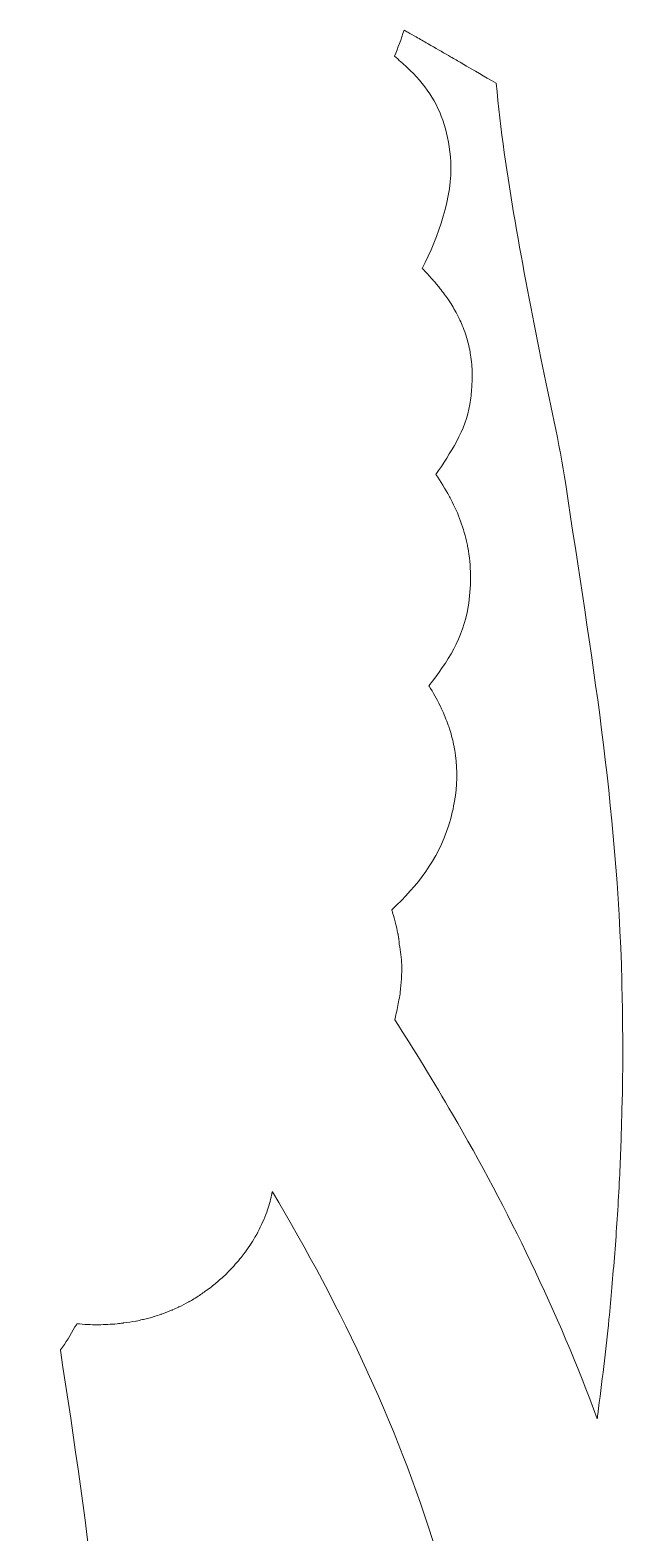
# Model space of a CAD drawing. Header units: millimetres. Extents: x -416 to 1516, y -417 to 43.
# Drawn here: x 1069.78 to 1076.93, y -180.12 to -161.98 of the extents above; entities that cross this region are included whole.
import ezdxf

# ---------------------------------------------------------------- set-up
doc = ezdxf.new("R2010")
doc.units = ezdxf.units.MM
doc.header["$MEASUREMENT"] = 0
doc.layers.add('Layer 2', color=7, linetype='Continuous')

msp = doc.modelspace()

# ---------------------------------------------------------------- linework, layer by layer
at = {"layer": 'Layer 2', "lineweight": 0}
for points, knots in [([(1074.901400149026, -170.6732225895812), (1074.901400149026, -170.6732225895812), (1074.901400149026, -170.6729642074198), (1074.901400149026, -170.6729642074198), (1074.899160836961, -170.6595068031805), (1074.895715741476, -170.6462216537155), (1074.893131919862, -170.6328073131698), (1074.892959665088, -170.6318599119114), (1074.892615155539, -170.6309555743465), (1074.892442900765, -170.6300081730881), (1074.879265410534, -170.5627857474321), (1074.862298315269, -170.4960154905586), (1074.841455487583, -170.4297619980079), (1074.841283232809, -170.4294820839997), (1074.841283232809, -170.4291806381448), (1074.841197105422, -170.4289007241366), (1074.835512697871, -170.4109001002262), (1074.829569908159, -170.3928994763158), (1074.823282608898, -170.3749634479457), (1074.823196481511, -170.3747050657843), (1074.823024226737, -170.3744251517761), (1074.82293809935, -170.3741667696147), (1074.799769832211, -170.3076333630558), (1074.772553577878, -170.2416382526665), (1074.741633845898, -170.1760953110596), (1074.741461591124, -170.1756862059707), (1074.741289336349, -170.1752555690351), (1074.741117081575, -170.1748464639462), (1074.735002037089, -170.1619273558765), (1074.729748266474, -170.1489005885729), (1074.723374839826, -170.1360245441968), (1074.723202585052, -170.1357015664951), (1074.72294420289, -170.1353785887933), (1074.722858075503, -170.1350556110916), (1074.683756241746, -170.0566581569554), (1074.640778675567, -169.9787344034484), (1074.590824791031, -169.9017365193531), (1074.590135771934, -169.9005737996268), (1074.589619007611, -169.8993680162069), (1074.588843861127, -169.8982052964807), (1074.818890112155, -169.6056736260894), (1074.999499242969, -169.3211733345481), (1075.062630617736, -168.9445167387764), (1075.062630617736, -168.9445167387764), (1075.062630617736, -168.944452143236), (1075.062630617736, -168.944452143236), (1075.082956681099, -168.8232924413892), (1075.090535891167, -168.7068051502941), (1075.091224910264, -168.5926432986517), (1075.091224910264, -168.5836429866964), (1075.091741674587, -168.5744273562734), (1075.091655547199, -168.565448576165), (1075.090708145941, -168.4495641767799), (1075.07933933084, -168.3368449588719), (1075.058841012702, -168.2266664988842), (1075.058754885315, -168.2265373078035), (1075.058754885315, -168.2264081167228), (1075.058754885315, -168.2262789256421), (1075.056257191088, -168.2129722443304), (1075.053673369474, -168.199622499325), (1075.050917293086, -168.1864019454004), (1075.050831165699, -168.1861220313922), (1075.050745038312, -168.1858636492308), (1075.050658910925, -168.1855837352226), (1075.011815459329, -168.0000007478016), (1074.945669626012, -167.8208988462621), (1074.853685576556, -167.6454573586758), (1074.853599449169, -167.6452851039015), (1074.853513321782, -167.6450697854337), (1074.853427194394, -167.6448975306594), (1074.847139895134, -167.6329688875418), (1074.840766468486, -167.6209756488837), (1074.834306914451, -167.6090900694596), (1074.834134659677, -167.6087886236047), (1074.833962404903, -167.6085087095965), (1074.833790150128, -167.6082072637415), (1074.785989450271, -167.5207879658033), (1074.734313017992, -167.4338639003411), (1074.674023847, -167.3474996628952), (1074.847828914231, -167.0884500142512), (1075.031797013143, -166.8115719964711), (1075.083559572809, -166.5012980843308), (1075.095359024846, -166.4306520950364), (1075.102421470591, -166.3627191184366), (1075.106297203012, -166.2964440940391), (1075.110689699755, -166.2351644580952), (1075.110775827143, -166.1760595386764), (1075.109397788948, -166.1177728294353), (1075.109311661561, -166.1172991288061), (1075.109397788948, -166.1168038963301), (1075.109397788948, -166.1163301957009), (1075.108881024626, -166.0939370750467), (1075.110086808045, -166.0706396168277), (1075.108708769851, -166.0486340694157), (1075.108708769851, -166.0483972191011), (1075.108622642464, -166.0482034324801), (1075.108622642464, -166.0479665821654), (1075.10603882085, -166.0075082420605), (1075.099837648977, -165.9686647904643), (1075.094411623588, -165.9294983611664), (1075.094411623588, -165.9291969153115), (1075.0943254962, -165.9288739376097), (1075.0943254962, -165.9285724917547), (1075.09044976378, -165.9003442406225), (1075.08743530523, -165.8717068844013), (1075.082095407228, -165.844081524979), (1075.082009279841, -165.8437154835837), (1075.081923152454, -165.843392505882), (1075.081837025066, -165.8430264644866), (1075.074688451934, -165.8064223249559), (1075.064956057189, -165.77072252299), (1075.05530978983, -165.7351088484112), (1075.055137535056, -165.7345059567013), (1075.055051407669, -165.7339030649914), (1075.054879152894, -165.7333001732814), (1075.047299942827, -165.7055456227784), (1075.039720732759, -165.6777049448882), (1075.03067735711, -165.6505102224015), (1075.030591229723, -165.6502087765466), (1075.030418974949, -165.6499503943852), (1075.030332847562, -165.6496489485302), (1075.018705650299, -165.614875015976), (1075.005442032681, -165.5805317203574), (1074.991317141192, -165.5466190616744), (1074.991317141192, -165.5466190616744), (1074.990800376869, -165.5451979597868), (1074.990800376869, -165.5451979597868), (1074.979603816542, -165.5184338742358), (1074.967718237117, -165.4918205116122), (1074.955057511209, -165.4655516585372), (1074.954971383822, -165.4654224674565), (1074.954971383822, -165.4652932763758), (1074.954885256435, -165.4651640852951), (1074.938693307654, -165.4315313406203), (1074.921726212389, -165.3980062551795), (1074.903036569382, -165.3650625296018), (1074.903036569382, -165.3650625296018), (1074.902778187221, -165.364545765279), (1074.902778187221, -165.364545765279), (1074.888222658795, -165.3388798039139), (1074.872289092176, -165.313493756557), (1074.85626939817, -165.2881723047404), (1074.856097143395, -165.2879785181193), (1074.856011016008, -165.2877847314983), (1074.855924888621, -165.2875909448772), (1074.835168188323, -165.2548625377674), (1074.814497615411, -165.22198340773), (1074.791329348273, -165.1897502330961), (1074.791329348273, -165.1896856375558), (1074.791329348273, -165.1896210420154), (1074.791243220885, -165.1895564464751), (1074.774189998234, -165.1658068194737), (1074.755155845678, -165.142380170174), (1074.736810712219, -165.1188673934871), (1074.736724584832, -165.1188027979468), (1074.736724584832, -165.1187382024064), (1074.736638457444, -165.1186736068661), (1074.710714113918, -165.0853423080463), (1074.685392662101, -165.0517956907587), (1074.656798369574, -165.018851965181), (1074.656798369574, -165.0188089014874), (1074.656798369574, -165.0187443059471), (1074.656712242187, -165.0187012422535), (1074.643276369794, -165.0031983125699), (1074.627859567498, -164.9878676376605), (1074.613906930782, -164.9724077716704), (1074.57945597593, -164.9344471257923), (1074.546296931884, -164.8963788206803), (1074.508573136321, -164.8586765569636), (1074.704599069432, -164.4756250026974), (1074.876939971081, -163.9900172622047), (1074.85265204791, -163.5743018963689), (1074.85265204791, -163.5743018963689), (1074.85265204791, -163.5742803645221), (1074.85265204791, -163.5742803645221), (1074.842661271003, -163.4040280520105), (1074.815100507121, -163.2560827327657), (1074.773156469588, -163.1207550757358), (1074.689182267135, -162.8498629113612), (1074.542076689915, -162.6348243575413), (1074.323313126602, -162.4292598163058), (1074.276459828002, -162.3852271896349), (1074.226419816079, -162.3415390725126), (1074.173106963445, -162.2977217643096), (1074.217634822591, -162.1977709315438), (1074.254238962122, -162.0870972390801), (1074.28912055391, -161.9813112758362), (1074.303676082336, -161.9894503139201), (1074.320557050213, -161.9991827086659), (1074.335887725123, -162.0078385110726), (1074.368443877458, -162.0262051763783), (1074.401258411955, -162.0447656283051), (1074.436398385905, -162.0648117776599), (1074.481615264149, -162.0906715256461), (1074.528296307974, -162.1174140793503), (1074.575321861347, -162.1444796107563), (1074.577302791252, -162.145599266789), (1074.579283721156, -162.1467404546685), (1074.58126465106, -162.1478601107012), (1074.665583363061, -162.19645748889), (1074.748696291643, -162.2445596346028), (1074.826297067448, -162.2896042580725), (1074.834134659677, -162.2941474777436), (1074.842402888841, -162.2989921432698), (1074.850068226296, -162.3034492355538), (1074.896232505798, -162.3302348529516), (1074.941191001881, -162.356374514946), (1074.979259306993, -162.3786169126726), (1075.164519316712, -162.4865345287481), (1075.237210831451, -162.5286508210553), (1075.40205865042, -162.6239723067628), (1075.452443171892, -163.1811734378084), (1075.533230661021, -163.7369104032727), (1075.628315296414, -164.2901281426635), (1075.723399931807, -164.8433674139011), (1075.832781713464, -165.3940659272182), (1075.940613202152, -165.9412762813566), (1076.042588028515, -166.4589880054025), (1076.16463053608, -166.9635222392174), (1076.240164254594, -167.4687024284357), (1076.552720542494, -169.5571193115941), (1076.85606119997, -171.279473267598), (1076.917642281769, -173.463900655561), (1076.91850355564, -173.4940883047505), (1076.918331300866, -173.5236515303833), (1076.918589683027, -173.5534516063307), (1076.927977568225, -173.9313785810626), (1076.93021688029, -174.3043532310345), (1076.926082765708, -174.6745502727714), (1076.924360217965, -174.8154762099649), (1076.919967721221, -174.9553901503596), (1076.916091988801, -175.0954548136818), (1076.909546307379, -175.3637846882892), (1076.899986167407, -175.6312317571785), (1076.886550295015, -175.8975807018819), (1076.879057212334, -176.0441264510857), (1076.870616728395, -176.1905645410556), (1076.861142715811, -176.3368088444044), (1076.843228219288, -176.6117059322806), (1076.821093480795, -176.8866030201567), (1076.796116538527, -177.1617154265007), (1076.785178360361, -177.2888609817532), (1076.77441243697, -177.4159634733122), (1076.761579456287, -177.5434320062664), (1076.722736004691, -177.9252777771128), (1076.677777508608, -178.3085015861533), (1076.626187203717, -178.6953212136065), (1076.6242924012, -178.7110394617579), (1076.622397598683, -178.7267577099094), (1076.620416668779, -178.7425405536012), (1076.620244414005, -178.7435740822467), (1076.62007215923, -178.7446076108923), (1076.619899904456, -178.7456196076911), (1076.385375029298, -178.1054778028381), (1076.115624052803, -177.4733673768351), (1075.81969035062, -176.8548650779989), (1075.527373998696, -176.2439850529237), (1075.209391685408, -175.64634711362), (1074.873925512532, -175.0677217950255), (1074.648874649958, -174.679545661225), (1074.415986195155, -174.2998746069037), (1074.17775784235, -173.9303881161106), (1074.17775784235, -173.9303881161106), (1074.17775784235, -173.9303019887235), (1074.17775784235, -173.9303019887235), (1074.177930097124, -173.9298498199411), (1074.177930097124, -173.9293976511586), (1074.178016224511, -173.9289454823762), (1074.178274606672, -173.9277612308031), (1074.178619116221, -173.9265554473833), (1074.178791370995, -173.9253496639635), (1074.178963625769, -173.9246391130196), (1074.179135880544, -173.923907030229), (1074.179308135318, -173.9231964792852), (1074.18404514161, -173.9068322757302), (1074.185509307192, -173.8899728396993), (1074.189643421774, -173.8735225087572), (1074.205835370554, -173.8122213409666), (1074.217893204753, -173.7504464725467), (1074.228400745983, -173.6883270945783), (1074.230812312823, -173.6732332699835), (1074.235635446502, -173.6584624230905), (1074.23778863118, -173.6433255348022), (1074.237960885954, -173.6421843469227), (1074.238305395503, -173.6411077545836), (1074.238477650277, -173.6399665667041), (1074.238908287213, -173.637296617703), (1074.239769561084, -173.6346912642423), (1074.24020019802, -173.6320213152412), (1074.24020019802, -173.6320213152412), (1074.24020019802, -173.6318921241605), (1074.24020019802, -173.6318921241605), (1074.240889217117, -173.6265952898519), (1074.241492108827, -173.6212984555434), (1074.242095000537, -173.6160016212348), (1074.242525637472, -173.6129440989916), (1074.242181127924, -173.6098435130549), (1074.242611764859, -173.6067859908118), (1074.242784019634, -173.6053864207709), (1074.242611764859, -173.60398685073), (1074.242784019634, -173.6025872806891), (1074.242956274408, -173.6013814972693), (1074.242784019634, -173.6001541820027), (1074.242956274408, -173.5989483985828), (1074.256650528962, -173.488985257063), (1074.264574248578, -173.3783546282929), (1074.260956898318, -173.266819661958), (1074.25820082193, -173.1846971983283), (1074.244420439989, -173.1021010340694), (1074.232190351017, -173.0195909971977), (1074.229175892467, -172.9946355867764), (1074.228917510306, -172.9697663037423), (1074.224438886175, -172.9447462977807), (1074.2242666314, -172.9433682595865), (1074.2242666314, -172.9420117532392), (1074.224094376626, -172.9406337150452), (1074.223577612304, -172.9375977246488), (1074.223577612304, -172.9345617342524), (1074.223060847981, -172.931525743856), (1074.222027319335, -172.9255183586036), (1074.220821535915, -172.9194894415044), (1074.21978800727, -172.9134605244052), (1074.21978800727, -172.9131806103971), (1074.21978800727, -172.9129222282357), (1074.219701879883, -172.9126423142275), (1074.219098988173, -172.9089388365808), (1074.218409969076, -172.9052784226278), (1074.217720949979, -172.9015749449811), (1074.217634822591, -172.9012519672794), (1074.217548695204, -172.9009505214244), (1074.217548695204, -172.9006275437227), (1074.217548695204, -172.9006275437227), (1074.217548695204, -172.9006060118759), (1074.217548695204, -172.9006060118759), (1074.217548695204, -172.9005198844888), (1074.217462567817, -172.9004337571016), (1074.217462567817, -172.9003476297145), (1074.216859676107, -172.8974838940924), (1074.215912274849, -172.8946201584703), (1074.215309383139, -172.8917564228481), (1074.215223255752, -172.8915626362271), (1074.215137128365, -172.8913688496061), (1074.215137128365, -172.891175062985), (1074.21496487359, -172.8909382126704), (1074.21496487359, -172.8907013623558), (1074.21496487359, -172.8904645120412), (1074.21496487359, -172.8903568528073), (1074.214878746203, -172.8902276617266), (1074.214878746203, -172.8901200024927), (1074.214620364042, -172.8891295375406), (1074.214275854493, -172.8881390725886), (1074.214103599719, -172.8871486076366), (1074.197308759228, -172.8043371249099), (1074.176724313704, -172.7215902377236), (1074.150972224952, -172.6389940734647), (1074.149852568919, -172.6353767232052), (1074.149421931984, -172.6317593729457), (1074.148216148564, -172.6281420226862), (1074.146149091272, -172.6214671501835), (1074.144771053078, -172.6147922776809), (1074.143134632723, -172.6081174051782), (1074.142531741013, -172.6058350294192), (1074.142101104077, -172.6035957173538), (1074.14141208498, -172.6013133415948), (1074.45965278043, -172.298123407046), (1074.689612904071, -172.0127187779399), (1074.829742162933, -171.5783568327902), (1074.829742162933, -171.5783568327902), (1074.829742162933, -171.578184578016), (1074.829742162933, -171.578184578016), (1074.862987334366, -171.4750470319263), (1074.884691435923, -171.3733521195711), (1074.901227894252, -171.2722600989258), (1074.901227894252, -171.2722600989258), (1074.901227894252, -171.2720447804579), (1074.901227894252, -171.2720447804579), (1074.903811715866, -171.2561112138387), (1074.906223282706, -171.2401776472194), (1074.908462594771, -171.2242871442937), (1074.908462594771, -171.2239426347452), (1074.908462594771, -171.2236411888902), (1074.908548722158, -171.2232966793417), (1074.934042428749, -171.0365079085008), (1074.932061498845, -170.8530565739112), (1074.901400149026, -170.6732225895812)], [0, 0, 0, 0, 1, 1, 1, 2, 2, 2, 3, 3, 3, 4, 4, 4, 5, 5, 5, 6, 6, 6, 7, 7, 7, 8, 8, 8, 9, 9, 9, 10, 10, 10, 11, 11, 11, 12, 12, 12, 13, 13, 13, 14, 14, 14, 15, 15, 15, 16, 16, 16, 17, 17, 17, 18, 18, 18, 19, 19, 19, 20, 20, 20, 21, 21, 21, 22, 22, 22, 23, 23, 23, 24, 24, 24, 25, 25, 25, 26, 26, 26, 27, 27, 27, 28, 28, 28, 29, 29, 29, 30, 30, 30, 31, 31, 31, 32, 32, 32, 33, 33, 33, 34, 34, 34, 35, 35, 35, 36, 36, 36, 37, 37, 37, 38, 38, 38, 39, 39, 39, 40, 40, 40, 41, 41, 41, 42, 42, 42, 43, 43, 43, 44, 44, 44, 45, 45, 45, 46, 46, 46, 47, 47, 47, 48, 48, 48, 49, 49, 49, 50, 50, 50, 51, 51, 51, 52, 52, 52, 53, 53, 53, 54, 54, 54, 55, 55, 55, 56, 56, 56, 57, 57, 57, 58, 58, 58, 59, 59, 59, 60, 60, 60, 61, 61, 61, 62, 62, 62, 63, 63, 63, 64, 64, 64, 65, 65, 65, 66, 66, 66, 67, 67, 67, 68, 68, 68, 69, 69, 69, 70, 70, 70, 71, 71, 71, 72, 72, 72, 73, 73, 73, 74, 74, 74, 75, 75, 75, 76, 76, 76, 77, 77, 77, 78, 78, 78, 79, 79, 79, 80, 80, 80, 81, 81, 81, 82, 82, 82, 83, 83, 83, 84, 84, 84, 85, 85, 85, 86, 86, 86, 87, 87, 87, 88, 88, 88, 89, 89, 89, 90, 90, 90, 91, 91, 91, 92, 92, 92, 93, 93, 93, 94, 94, 94, 95, 95, 95, 96, 96, 96, 97, 97, 97, 98, 98, 98, 99, 99, 99, 100, 100, 100, 101, 101, 101, 102, 102, 102, 103, 103, 103, 104, 104, 104, 105, 105, 105, 106, 106, 106, 107, 107, 107, 108, 108, 108, 109, 109, 109, 110, 110, 110, 111, 111, 111, 112, 112, 112, 113, 113, 113, 114, 114, 114, 115, 115, 115, 116, 116, 116, 117, 117, 117, 118, 118, 118, 119, 119, 119, 120, 120, 120, 121, 121, 121, 122, 122, 122, 123, 123, 123, 124, 124, 124, 125, 125, 125, 126, 126, 126, 127, 127, 127, 128, 128, 128, 128]), ([(1070.142259118315, -177.9196149014089), (1070.143206519574, -177.9182583950616), (1070.143981666058, -177.9166219747061), (1070.145015194703, -177.9152654683588), (1070.206596276502, -177.8278892341141), (1070.264646135429, -177.7352161655609), (1070.318906389321, -177.6372247308523), (1070.322351484807, -177.6314757277613), (1070.325882707679, -177.6256836609767), (1070.329586185326, -177.6201499763536), (1070.333634172521, -177.6137980815526), (1070.33785441449, -177.6077691644534), (1070.341644019524, -177.6008789734829), (1070.341902401686, -177.6003406773134), (1070.342246911234, -177.5999100403777), (1070.342505293395, -177.5993717442082), (1070.427426897107, -177.607316995671), (1070.511487226947, -177.6113003873258), (1070.594686282916, -177.6113219191726), (1070.59485853769, -177.6113219191726), (1070.595030792464, -177.6113003873258), (1070.595203047238, -177.6113003873258), (1070.595375302013, -177.6113003873258), (1070.595547556787, -177.6113219191726), (1070.595633684174, -177.6113219191726), (1070.595719811561, -177.6113219191726), (1070.595719811561, -177.6113219191726), (1070.595805938948, -177.6113219191726), (1070.598475887949, -177.6113219191726), (1070.600973582176, -177.6109343459305), (1070.603643531177, -177.6109343459305), (1070.67891886753, -177.6106759637691), (1070.753332930011, -177.6068863587354), (1070.826885718621, -177.6000607633052), (1070.827488610331, -177.5999961677649), (1070.828091502041, -177.6000392314584), (1070.828694393751, -177.5999746359181), (1070.828694393751, -177.5999746359181), (1070.829211158074, -177.5999100403777), (1070.829211158074, -177.5999100403777), (1070.851690406115, -177.597799919393), (1070.873566762447, -177.593838059585), (1070.895873755714, -177.5911250468903), (1070.897079539134, -177.5909743239629), (1070.898285322553, -177.5908020691886), (1070.899491105973, -177.5906513462611), (1070.9019888002, -177.5903499004062), (1070.90440036704, -177.5898331360834), (1070.906811933879, -177.5895316902284), (1070.956076799318, -177.5832874546614), (1071.005083282596, -177.5766341140055), (1071.05331461939, -177.5673323561953), (1071.054434275422, -177.5671170377275), (1071.055467804068, -177.5670524421871), (1071.0565874601, -177.5668371237193), (1071.056931969649, -177.566772528179), (1071.057190351811, -177.5666864007918), (1071.057534861359, -177.5666218052515), (1071.083286950111, -177.5616048849511), (1071.108608401928, -177.5551237990695), (1071.134102108519, -177.549224073051), (1071.135049509777, -177.5489872227364), (1071.136083038423, -177.5487934361153), (1071.137030439681, -177.5485565858007), (1071.139355879134, -177.5480182896311), (1071.141595191199, -177.5472862068405), (1071.144006758039, -177.5467263788242), (1071.187414961153, -177.5364772197555), (1071.230478654719, -177.5255605734367), (1071.273025583961, -177.5127491246009), (1071.274834259091, -177.5122108284313), (1071.276729061608, -177.511844787036), (1071.278537736738, -177.5112849590197), (1071.279140628448, -177.5111127042454), (1071.279743520158, -177.5108758539308), (1071.280346411867, -177.5107035991565), (1071.305926245846, -177.5028875387744), (1071.331161570275, -177.4942317363677), (1071.356396894704, -177.4854682747271), (1071.357258168576, -177.4851668288721), (1071.358205569834, -177.4848869148639), (1071.359066843705, -177.484585469009), (1071.361306155771, -177.4838103225248), (1071.363373213062, -177.4828413894196), (1071.365612525127, -177.4820662429354), (1071.406006269692, -177.4678336922119), (1071.445969377321, -177.4523738262219), (1071.485415720627, -177.435708176812), (1071.488257924402, -177.4345023933922), (1071.491186255565, -177.4335765239805), (1071.49402845934, -177.4323707405607), (1071.494889733211, -177.4320046991654), (1071.495751007083, -177.4315955940765), (1071.496612280954, -177.4312295526812), (1071.520383439802, -177.4210234573061), (1071.54415459865, -177.4107097026971), (1071.56758124795, -177.3995992697572), (1071.568011884886, -177.3993839512894), (1071.568442521821, -177.3992116965151), (1071.568873158757, -177.3989963780473), (1071.569045413532, -177.398931782507), (1071.569131540919, -177.3988887188134), (1071.569303795693, -177.398824123273), (1071.56938992308, -177.3987810595795), (1071.569476050467, -177.3987595277327), (1071.569476050467, -177.3987164640391), (1071.569562177854, -177.3986949321923), (1071.569648305241, -177.3986734003456), (1071.569648305241, -177.3986518684988), (1071.571629235145, -177.3977259990871), (1071.573437910275, -177.3965632793608), (1071.575418840179, -177.3956374099492), (1071.614520673937, -177.3769047032481), (1071.652761233823, -177.3562771940302), (1071.690829538935, -177.3350467931024), (1071.695222035679, -177.3325706307223), (1071.699786787197, -177.330525105278), (1071.70417928394, -177.3280274110512), (1071.705471194747, -177.3272953282605), (1071.706763105554, -177.3265417136231), (1071.708055016361, -177.3258096308325), (1071.728122697563, -177.3143546883441), (1071.748448760926, -177.3035457012591), (1071.768171932579, -177.2913802078268), (1071.768860951676, -177.2909711027379), (1071.769549970773, -177.2906481250362), (1071.770152862483, -177.2902390199473), (1071.771961537613, -177.2890978320678), (1071.773684085355, -177.2876982620269), (1071.775492760485, -177.2865570741475), (1071.814939103791, -177.2620968962022), (1071.853007408903, -177.2349452374091), (1071.891075714015, -177.2076428556884), (1071.898827178857, -177.2020230436781), (1071.907009280634, -177.197178378152), (1071.914760745476, -177.1914724387546), (1071.917258439703, -177.1896852954716), (1071.919670006543, -177.187962747729), (1071.922167700769, -177.1862186681396), (1071.933967152806, -177.1774336746522), (1071.946197241779, -177.1697252735039), (1071.957910566429, -177.1606818978551), (1071.958513458139, -177.1601866653791), (1071.959202477236, -177.1597560284435), (1071.959891496333, -177.1592392641207), (1071.961700171463, -177.1577966303863), (1071.963422719205, -177.15603101895), (1071.965317521722, -177.1545668533688), (1072.004074845931, -177.1241638857115), (1072.041281877172, -177.0903804181093), (1072.078488908413, -177.0568122689749), (1072.099331736099, -177.0382302852013), (1072.121380347204, -177.0219306771867), (1072.141706410567, -177.0022290373804), (1072.141706410567, -177.0022290373804), (1072.141706410567, -177.0022075055336), (1072.141706410567, -177.0022075055336), (1072.14851047415, -176.9955972285713), (1072.153161353056, -176.9886639739073), (1072.159793161865, -176.9820321650982), (1072.163496639511, -176.9784148148387), (1072.166080461125, -176.9746252098049), (1072.169697811385, -176.9709863276986), (1072.170817467417, -176.9698236079723), (1072.171678741289, -176.9685962927057), (1072.172884524708, -176.9674335729794), (1072.228953453731, -176.9107832840938), (1072.280716013397, -176.8534870398048), (1072.327138675061, -176.795372585338), (1072.327397057222, -176.7950280757894), (1072.327827694158, -176.7946835662409), (1072.328086076319, -176.7943390566924), (1072.328602840642, -176.7936715694421), (1072.329291859739, -176.7930040821919), (1072.329808624062, -176.7923365949416), (1072.330928280094, -176.7909585567475), (1072.332392445676, -176.7896451140937), (1072.333512101708, -176.7882670758996), (1072.333512101708, -176.7882670758996), (1072.333512101708, -176.7882455440528), (1072.333512101708, -176.7882455440528), (1072.337560088904, -176.7831209645185), (1072.341091311776, -176.7778887257503), (1072.344967044197, -176.7726995506757), (1072.347292483649, -176.7696420284325), (1072.348842776618, -176.7663907195683), (1072.35116821607, -176.7633116654784), (1072.35237399949, -176.7617398406632), (1072.353235273361, -176.7600603566142), (1072.354441056781, -176.7584669999522), (1072.354957821104, -176.7577564490084), (1072.355302330653, -176.757002834371), (1072.355905222362, -176.7562922834272), (1072.40611748906, -176.6901249182636), (1072.450731475594, -176.6227517696802), (1072.490005564126, -176.5542804969108), (1072.490263946287, -176.5538498599752), (1072.490608455836, -176.5534192230395), (1072.490866837997, -176.5529885861039), (1072.491555857094, -176.551782802684), (1072.492503258353, -176.5506631466513), (1072.49319227745, -176.5494573632315), (1072.494484188257, -176.5471749874725), (1072.496378990774, -176.5450218027942), (1072.49767090158, -176.5427394270352), (1072.505508493809, -176.5291312998685), (1072.513518340813, -176.5154801090082), (1072.520839168719, -176.501721258914), (1072.520839168719, -176.5016566633736), (1072.520839168719, -176.5015920678333), (1072.520925296106, -176.5015274722929), (1072.521786569977, -176.4998264563971), (1072.5223033343, -176.4979962494206), (1072.523250735559, -176.4962952335247), (1072.523681372494, -176.4954124278066), (1072.523939754655, -176.4944434947014), (1072.524456518978, -176.4935606889833), (1072.524628773753, -176.493194647588), (1072.524801028527, -176.4927855424991), (1072.524973283301, -176.4924195011038), (1072.56614217435, -176.4136129418787), (1072.603176950816, -176.3336436629274), (1072.632115752892, -176.2511120942088), (1072.655628529579, -176.1840834551739), (1072.675437828619, -176.1157413734853), (1072.691974286949, -176.0458920625219), (1072.693610707304, -176.0391095307853), (1072.693524579917, -176.0314226614838), (1072.695074872885, -176.0246185979005), (1072.695591637208, -176.022379285835), (1072.696452911079, -176.0203122285439), (1072.696969675402, -176.0180729164785), (1072.697400312338, -176.0167810056715), (1072.697744821886, -176.0155106267113), (1072.698089331435, -176.0141756522108), (1072.698347713596, -176.0130990598716), (1072.698778350532, -176.0121085949196), (1072.699036732693, -176.0110320025805), (1072.699467369629, -176.0089864771361), (1072.700242516113, -176.0070916746192), (1072.700759280436, -176.0050892128684), (1074.370855444298, -178.8054350780538), (1075.619185793378, -182.1342370588296), (1075.101387941945, -185.1261087011481), (1075.063836401156, -185.343623417348), (1075.086574031359, -185.5307351658907), (1075.145140654608, -185.6929776313991), (1075.141006540026, -185.7068872044208), (1075.136700170669, -185.7207752455958), (1075.132566056087, -185.7346632867707), (1075.059874541348, -185.9780592828036), (1074.984685332382, -186.2207447278927), (1074.907084556577, -186.4609540106017), (1074.891926136442, -186.5074412678058), (1074.876423206758, -186.5534332925339), (1074.860920277075, -186.5994899128023), (1074.789779055304, -186.8166816513005), (1074.717087540566, -187.0323661605239), (1074.641984458987, -187.2436151093101), (1074.591858319677, -187.3838735592533), (1074.540009632624, -187.5198687035336), (1074.488160945571, -187.6559930388945), (1074.443719213811, -187.7754732566923), (1074.3996219916, -187.8956855572808), (1074.35397447642, -188.0110962560366), (1074.251052248798, -188.2690693123415), (1074.14563232695, -188.5193770311917), (1074.037370201326, -188.7566579827383), (1073.985952151208, -188.8692480095656), (1073.918600534472, -189.0254615579749), (1073.863823516256, -189.1326901549533), (1073.741781008691, -189.3713276128472), (1073.613451201866, -189.6018906281975), (1073.481676299555, -189.8288578251351), (1073.448689510284, -189.8857449643353), (1073.415358211464, -189.9422014665999), (1073.381596275708, -189.9983565230094), (1073.333451066302, -190.0786487796626), (1073.280827232765, -190.1544624121848), (1073.230787220842, -190.2329029300146), (1073.227686634905, -190.2377691273875), (1073.224413794194, -190.2424200062926), (1073.221313208257, -190.2472862036655), (1073.046043975445, -190.5245517946878), (1072.861042347887, -190.7924940960531), (1072.665188669551, -191.0511131077614), (1072.66312161226, -191.0538476523029), (1072.661140682356, -191.0567329197717), (1072.659073625064, -191.0594674643132), (1072.604210479462, -191.1322881701327), (1072.552706301957, -191.2079726115742), (1072.495948353838, -191.2791138333446), (1072.456071373596, -191.3290031223404), (1072.415677629032, -191.3785048380941), (1072.374853247531, -191.427683576146), (1072.27012234478, -191.5538601982933), (1072.157812231961, -191.6743739447367), (1072.047310794271, -191.7962441975274), (1071.988571916248, -191.8609904608033), (1071.934225534968, -191.9289234374031), (1071.873161217492, -191.9920978758639), (1071.772564429323, -192.0963120142927), (1071.667144507474, -192.1973825030912), (1071.56069105698, -192.2976778454055), (1071.376895212842, -192.4719350814188), (1071.187414961153, -192.642531903479), (1070.985790747879, -192.8057002383992), (1070.984498837072, -192.8068629581255), (1070.983120798878, -192.8080472096985), (1070.981742760683, -192.8091668657312), (1070.782702369023, -192.969988229352), (1070.610447594761, -193.0475028777702), (1070.400469024935, -193.1709664872228), (1070.375061445731, -193.1005142845494), (1070.372908261053, -193.0706496130617), (1070.338629560974, -193.0011017479532), (1070.336907013232, -192.9976781843147), (1070.336993140619, -192.9962355505803), (1070.335098338102, -192.992596668474), (1070.334409319005, -192.9913478213606), (1070.333634172521, -192.9902927608682), (1070.332859026037, -192.9891085092952), (1070.289278568148, -192.9042730329709), (1070.238118900192, -192.8260693654557), (1070.18325575459, -192.751095474958), (1070.18325575459, -192.7510524112644), (1070.183169627202, -192.7510308794176), (1070.183169627202, -192.7509878157241), (1070.183169627202, -192.7509878157241), (1070.183169627202, -192.7509662838773), (1070.183169627202, -192.7509662838773), (1070.181877716396, -192.7491791405943), (1070.180585805589, -192.7474996565452), (1070.179207767394, -192.7457986406494), (1070.178691003072, -192.7451742170927), (1070.178174238749, -192.7446359209231), (1070.1778297292, -192.7440114973664), (1070.177485219652, -192.743559328584), (1070.177140710103, -192.7431286916483), (1070.176796200555, -192.7426765228659), (1070.15681464674, -192.71500809975), (1070.136144073829, -192.6882009505054), (1070.11478448182, -192.6617813745029), (1070.11478448182, -192.6617813745029), (1070.114267717498, -192.6612000146397), (1070.114267717498, -192.6612000146397), (1070.11418159011, -192.6610277598655), (1070.114095462723, -192.6608555050912), (1070.113923207949, -192.6606832503169), (1070.113837080562, -192.6605971229298), (1070.113750953175, -192.6605109955427), (1070.113750953175, -192.6604248681556), (1070.113234188852, -192.659886571986), (1070.112889679303, -192.6593482758164), (1070.112459042368, -192.6588315114936), (1070.111167131561, -192.6572812185253), (1070.110047475528, -192.655623266323), (1070.108841692108, -192.6540729733546), (1070.108841692108, -192.6540729733546), (1070.108841692108, -192.6540514415078), (1070.108841692108, -192.6540514415078), (1070.105568851397, -192.6501541772402), (1070.101951501138, -192.646601422521), (1070.09859253304, -192.6428118174872), (1070.098334150878, -192.6424888397855), (1070.09798964133, -192.6421658620837), (1070.097731259168, -192.641842884382), (1070.097300622233, -192.6413261200592), (1070.09678385791, -192.6409170149703), (1070.096267093587, -192.6404863780347), (1070.09497518278, -192.6392805946148), (1070.093511017199, -192.6381394067353), (1070.092305233779, -192.6367613685412), (1070.091874596843, -192.6362661360652), (1070.091357832521, -192.6358570309764), (1070.090927195585, -192.6354263940407), (1070.090754940811, -192.6352756711132), (1070.090668813423, -192.6351464800325), (1070.090496558649, -192.6349742252583), (1070.013843184103, -192.5437653222863), (1069.92444295626, -192.4654109318436), (1069.832458906804, -192.3897480222488), (1069.814544410281, -192.3750417708962), (1069.80076402834, -192.3561798731144), (1069.782332767494, -192.3419903860845), (1069.780437964977, -192.3403970294226), (1069.779059926783, -192.3385668224461), (1069.777165124266, -192.3371241887116), (1069.777165124266, -192.3371241887116), (1069.777078996879, -192.3371241887116), (1069.777078996879, -192.3371241887116), (1070.397626821159, -189.7639608389318), (1070.873136125511, -187.166401906747), (1070.817153323876, -184.497077329235), (1070.770989044373, -182.2980513491533), (1070.482031660548, -180.1040207575251), (1070.142259118315, -177.9196149014089)], [0, 0, 0, 0, 1, 1, 1, 2, 2, 2, 3, 3, 3, 4, 4, 4, 5, 5, 5, 6, 6, 6, 7, 7, 7, 8, 8, 8, 9, 9, 9, 10, 10, 10, 11, 11, 11, 12, 12, 12, 13, 13, 13, 14, 14, 14, 15, 15, 15, 16, 16, 16, 17, 17, 17, 18, 18, 18, 19, 19, 19, 20, 20, 20, 21, 21, 21, 22, 22, 22, 23, 23, 23, 24, 24, 24, 25, 25, 25, 26, 26, 26, 27, 27, 27, 28, 28, 28, 29, 29, 29, 30, 30, 30, 31, 31, 31, 32, 32, 32, 33, 33, 33, 34, 34, 34, 35, 35, 35, 36, 36, 36, 37, 37, 37, 38, 38, 38, 39, 39, 39, 40, 40, 40, 41, 41, 41, 42, 42, 42, 43, 43, 43, 44, 44, 44, 45, 45, 45, 46, 46, 46, 47, 47, 47, 48, 48, 48, 49, 49, 49, 50, 50, 50, 51, 51, 51, 52, 52, 52, 53, 53, 53, 54, 54, 54, 55, 55, 55, 56, 56, 56, 57, 57, 57, 58, 58, 58, 59, 59, 59, 60, 60, 60, 61, 61, 61, 62, 62, 62, 63, 63, 63, 64, 64, 64, 65, 65, 65, 66, 66, 66, 67, 67, 67, 68, 68, 68, 69, 69, 69, 70, 70, 70, 71, 71, 71, 72, 72, 72, 73, 73, 73, 74, 74, 74, 75, 75, 75, 76, 76, 76, 77, 77, 77, 78, 78, 78, 79, 79, 79, 80, 80, 80, 81, 81, 81, 82, 82, 82, 83, 83, 83, 84, 84, 84, 85, 85, 85, 86, 86, 86, 87, 87, 87, 88, 88, 88, 89, 89, 89, 90, 90, 90, 91, 91, 91, 92, 92, 92, 93, 93, 93, 94, 94, 94, 95, 95, 95, 96, 96, 96, 97, 97, 97, 98, 98, 98, 99, 99, 99, 100, 100, 100, 101, 101, 101, 102, 102, 102, 103, 103, 103, 104, 104, 104, 105, 105, 105, 106, 106, 106, 107, 107, 107, 108, 108, 108, 109, 109, 109, 110, 110, 110, 111, 111, 111, 112, 112, 112, 113, 113, 113, 114, 114, 114, 115, 115, 115, 116, 116, 116, 117, 117, 117, 118, 118, 118, 119, 119, 119, 120, 120, 120, 121, 121, 121, 122, 122, 122, 123, 123, 123, 124, 124, 124, 125, 125, 125, 126, 126, 126, 127, 127, 127, 128, 128, 128, 129, 129, 129, 130, 130, 130, 131, 131, 131, 132, 132, 132, 132])]:
    msp.add_open_spline(points, degree=3, knots=knots, dxfattribs=at)

doc.saveas('drawing.dxf')
